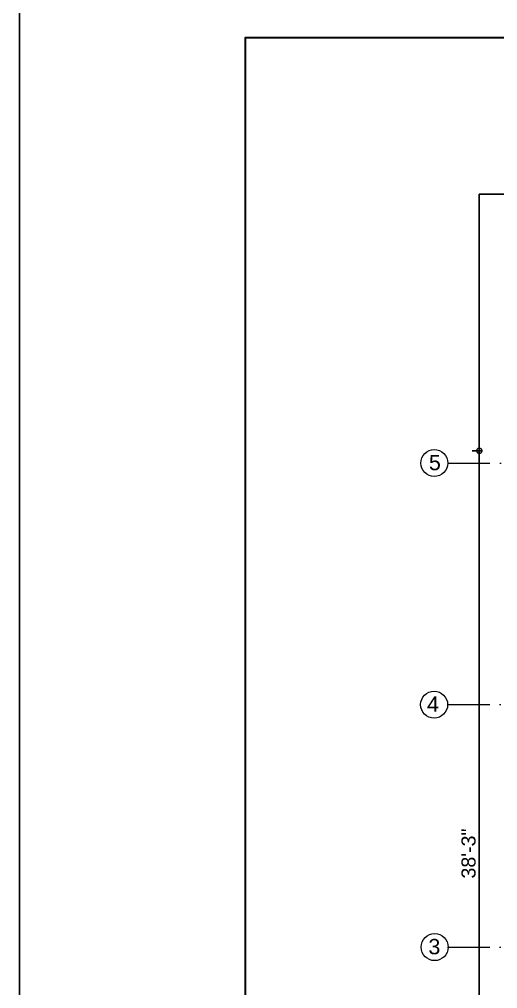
# Model space of a CAD drawing. Header units: inches. Extents: x -71 to 2682309, y -3332 to 801571.
# Drawn here: x 2667526 to 2667798, y 798601 to 799153 of the extents above; entities that cross this region are included whole.
import ezdxf

# ---------------------------------------------------------------- set-up
doc = ezdxf.new("R2010")
doc.units = ezdxf.units.IN
doc.header["$MEASUREMENT"] = 0
doc.header["$PDMODE"] = 99
doc.linetypes.add('ACAD_ISO04W100', pattern=[30, 24, -3, 0, -3])
doc.linetypes.add('ACAD_ISO10W100', pattern=[18, 12, -3, 0, -3])
for name, color, linetype, lineweight in [('BORDER', 5, 'Continuous', 60), ('CENTER  LINE RA', 10, 'ACAD_ISO04W100', 18), ('TEXT RA', 254, 'Continuous', 20), ('TEXTURE EA', 8, 'ACAD_ISO10W100', 9)]:
    doc.layers.add(name, color=color, linetype=linetype, lineweight=lineweight)
doc.layers.add('lettring', color=7, linetype='Continuous')
doc.styles.add('EAPL', font='arial.ttf', dxfattribs={"height": 8})
doc.styles.get("Standard").update_dxf_attribs({"font": 'arial.ttf'})
doc.dimstyles.new('EA Copy of 1-8', dxfattribs={"dimtxt": 8, "dimasz": 6, "dimexe": 4, "dimexo": 6, "dimgap": 2, "dimtad": 1, "dimdec": 0, "dimzin": 0, "dimdsep": 46, "dimlunit": 3, "dimtxsty": 'EAPL', "dimblk": 'DOTSMALL', "dimcen": -0.09, "dimdle": 6, "dimclrd": 256, "dimclre": 256, "dimclrt": 256, "dimadec": 0, "dimazin": 0, "dimtfac": 8, "dimtdec": 0, "dimtix": 1, "dimtmove": 0, "dimatfit": 3, "dimldrblk": 'OPEN30', "dimfxl": 1, "dimfxlon": 1, "dimtolj": 1, "dimtzin": 0, "dimlwd": -1, "dimlwe": -1, "dimarcsym": 0})

# ---------------------------------------------------------------- blocks, each defined once
blk = doc.blocks.new('_DotSmall')
at = {"color": 0, "linetype": 'ByBlock', "const_width": 0.5}
blk.add_lwpolyline([(-0.0625, 0, 1), (0.0625, 0, 1)], format="xyb", close=True, dxfattribs=at)
blk = doc.blocks.new('*D1169')
at = {"layer": 'Defpoints', "color": 0, "transparency": 16777216}
for p in [(2667787.74, 798907.57), (2667865.69, 798907.57), (2667865.69, 798449.07)]:
    blk.add_point(p, dxfattribs=at)
at = {"layer": 'lettring', "transparency": 16777216}
for p, q in [((2667787.74, 798443.07), (2667787.74, 798913.57)), ((2667788.74, 798907.57), (2667783.74, 798907.57)), ((2667788.74, 798449.07), (2667783.74, 798449.07))]:
    blk.add_line(p, q, dxfattribs=at)
at = {"layer": 'lettring', "transparency": 16777216, "xscale": 6, "yscale": 6, "zscale": 6}
for p, rotation in [((2667787.74, 798907.57), 90), ((2667787.74, 798449.07), 270)]:
    blk.add_blockref('_DotSmall', p, dxfattribs=dict(at, rotation=rotation))
at = {"layer": 'lettring', "transparency": 16777216, "insert": (2667781.65, 798678.32), "char_height": 8, "attachment_point": 5, "rotation": 90, "style": 'EAPL'}
blk.add_mtext('\\A1;38\'-3"', dxfattribs=at)
blk = doc.blocks.new('_Open30')
at = {"color": 0, "linetype": 'ByBlock', "lineweight": -2}
for p, q in [((-1, 0.268), (0, 0)), ((0, 0), (-1, -0.268)), ((0, 0), (-1, 0))]:
    blk.add_line(p, q, dxfattribs=at)

msp = doc.modelspace()

# ---------------------------------------------------------------- linework, layer by layer
at = {"layer": 'BORDER', "lineweight": 30}
msp.add_lwpolyline([(2670631.06, 799142.64), (2669094.96, 799142.64), (2667654.44, 799142.64), (2667654.44, 798094.24), (2667654.44, 797051.99), (2669094.96, 797051.99), (2670631.06, 797051.99)], dxfattribs=at)
at = {"layer": 'CENTER  LINE RA', "linetype": 'ACAD_ISO10W100', "ltscale": 2}
for p, q in [((2667769.78, 798900.57), (2668290.68, 798900.57)), ((2667769.69, 798763.07), (2668290.59, 798763.07)), ((2667769.69, 798625.07), (2668290.59, 798625.07))]:
    msp.add_line(p, q, dxfattribs=at)
at = {"layer": 'Defpoints'}
for points in [[(2667525.87, 799217.43), (2670693.87, 799217.43), (2670693.87, 796977.2), (2667525.87, 796977.2)], [(2667787.74, 799053.57), (2668272.45, 799053.57), (2668272.45, 798223.17), (2667787.74, 798223.17)]]:
    msp.add_lwpolyline(points, close=True, dxfattribs=at)
at = {"layer": 'TEXTURE EA', "linetype": 'ByBlock', "ltscale": 2}
for centre in [(2667762.1, 798900.57), (2667762.01, 798763.07), (2667762.3, 798625.07)]:
    msp.add_circle(centre, 7.69, dxfattribs=at)

# ---------------------------------------------------------------- texts
at = {"layer": 'TEXT RA', "char_height": 8.76, "attachment_point": 1}
for s, insert in [('5', (2667759.04, 798905.25)), ('4', (2667757.95, 798767.75)), ('3', (2667758.74, 798629.75))]:
    msp.add_mtext_dynamic_manual_height_columns(s, width=8.7644, gutter_width=43.82, heights=[0], dxfattribs=dict(at, insert=insert))

# ---------------------------------------------------------------- dimensions: what is measured, and where the dimension line sits
at = {"layer": 'lettring'}
dim = msp.add_linear_dim(base=(2667787.7379, 798907.5734), p1=(2667865.6927, 798449.0733), p2=(2667865.6927, 798907.5734), angle=90, dimstyle='EA Copy of 1-8', dxfattribs=at)
dim.commit()
dim.dimension.update_dxf_attribs({"geometry": '*D1169', "text_midpoint": (2667781.6506, 798678.3233)})

doc.saveas('drawing.dxf')
